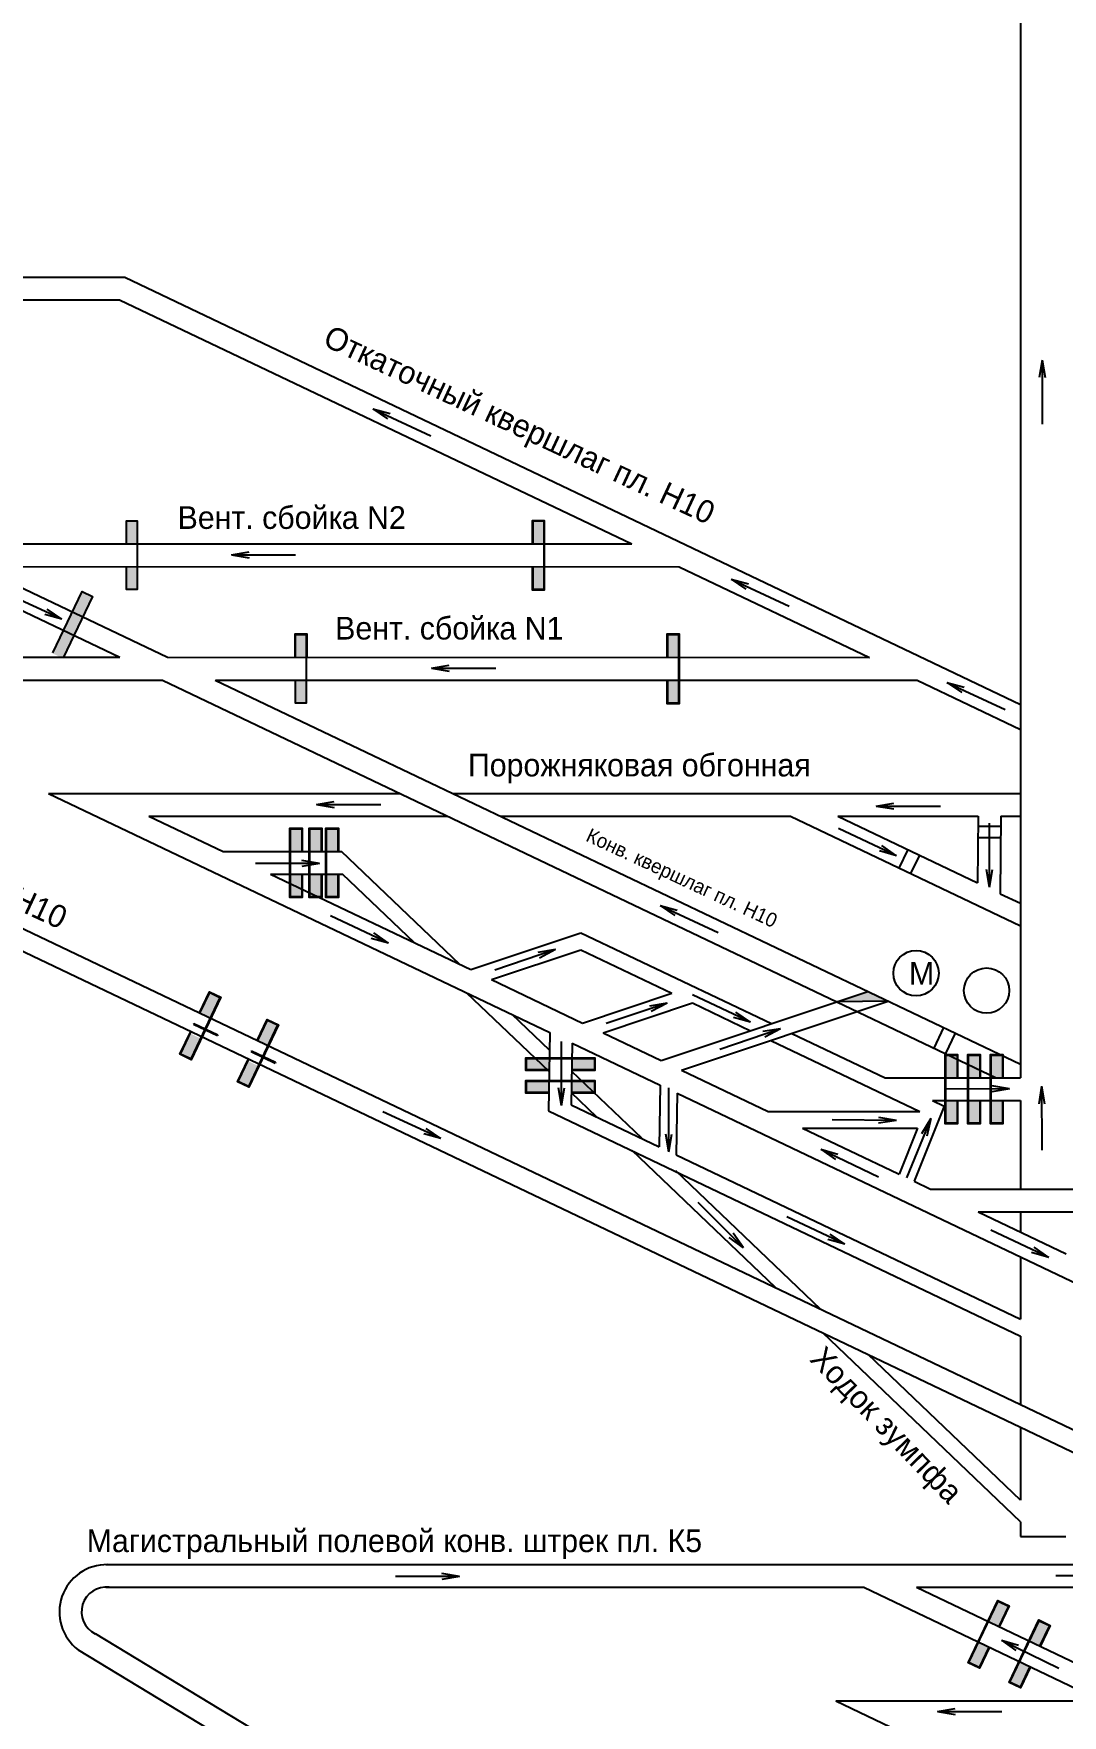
# Model space of a CAD drawing. Header units: millimetres. Extents: x -1405 to 845, y -571 to 479.
# Drawn here: x -726.7 to -545.2, y -218.9 to 77.7 of the extents above; entities that cross this region are included whole.
import ezdxf

# ---------------------------------------------------------------- set-up
doc = ezdxf.new("R2010")
doc.units = ezdxf.units.MM
for name, color, linetype in [('Датчики метана', 7, 'Continuous'), ('Двери', 7, 'Continuous'), ('Перемычки', 7, 'Continuous'), ('Струя', 7, 'Continuous')]:
    doc.layers.add(name, color=color, linetype=linetype)

msp = doc.modelspace()

# ---------------------------------------------------------------- hatches: boundary and pattern name
msp.add_hatch(color=256).paths.add_polyline_path([(-579.51, -91.21), (-584.97, -93.03), (-575.9, -92.93)])
at = {"layer": 'Двери'}
h = msp.add_hatch(color=256, dxfattribs=at)
h.paths.add_polyline_path([(-710.43, -12.29), (-710.43, -8.19), (-708.23, -8.19), (-708.23, -12.29), (-708.33, -12.29), (-708.33, -8.29), (-710.33, -8.29), (-710.33, -12.29)])
h.paths.add_polyline_path([(-708.33, -16.29), (-708.33, -12.29), (-708.23, -12.29), (-708.23, -16.29)])
h.paths.add_polyline_path([(-710.43, -20.39), (-710.43, -16.29), (-710.33, -16.29), (-710.33, -20.29), (-708.33, -20.29), (-708.33, -16.29), (-708.23, -16.29), (-708.23, -20.39)])
h = msp.add_hatch(color=3, dxfattribs=at)
h.paths.add_polyline_path([(-710.33, -8.29), (-708.33, -8.29), (-708.33, -12.29), (-710.33, -12.29)])
h.paths.add_polyline_path([(-708.33, -20.29), (-710.33, -20.29), (-710.33, -16.29), (-708.33, -16.29)])
h = msp.add_hatch(color=256, dxfattribs=at)
h.paths.add_polyline_path([(-638.72, -12.29), (-638.72, -8.19), (-636.52, -8.19), (-636.52, -12.29), (-636.62, -12.29), (-636.62, -8.29), (-638.62, -8.29), (-638.62, -12.29)])
h.paths.add_polyline_path([(-636.62, -16.29), (-636.62, -12.29), (-636.52, -12.29), (-636.52, -16.29)])
h.paths.add_polyline_path([(-638.72, -20.39), (-638.72, -16.29), (-638.62, -16.29), (-638.62, -20.29), (-636.62, -20.29), (-636.62, -16.29), (-636.52, -16.29), (-636.52, -20.39)])
h = msp.add_hatch(color=3, dxfattribs=at)
h.paths.add_polyline_path([(-638.62, -8.29), (-636.62, -8.29), (-636.62, -12.29), (-638.62, -12.29)])
h.paths.add_polyline_path([(-636.62, -20.29), (-638.62, -20.29), (-638.62, -16.29), (-636.62, -16.29)])
h = msp.add_hatch(color=256, dxfattribs=at)
h.paths.add_polyline_path([(-680.6, -32.3), (-680.6, -28.2), (-678.4, -28.2), (-678.4, -32.3), (-678.5, -32.3), (-678.5, -28.3), (-680.5, -28.3), (-680.5, -32.3)])
h.paths.add_polyline_path([(-678.5, -36.3), (-678.5, -32.3), (-678.4, -32.3), (-678.4, -36.3)])
h.paths.add_polyline_path([(-680.6, -40.4), (-680.6, -36.3), (-680.5, -36.3), (-680.5, -40.3), (-678.5, -40.3), (-678.5, -36.3), (-678.4, -36.3), (-678.4, -40.4)])
h = msp.add_hatch(color=3, dxfattribs=at)
h.paths.add_polyline_path([(-680.5, -28.3), (-678.5, -28.3), (-678.5, -32.3), (-680.5, -32.3)])
h.paths.add_polyline_path([(-678.5, -40.3), (-680.5, -40.3), (-680.5, -36.3), (-678.5, -36.3)])
h = msp.add_hatch(color=256, dxfattribs=at)
h.paths.add_polyline_path([(-614.93, -32.31), (-614.93, -28.21), (-612.73, -28.21), (-612.73, -32.31), (-612.83, -32.31), (-612.83, -28.31), (-614.83, -28.31), (-614.83, -32.31)])
h.paths.add_polyline_path([(-612.83, -36.31), (-612.83, -32.31), (-612.73, -32.31), (-612.73, -36.31)])
h.paths.add_polyline_path([(-614.93, -40.41), (-614.93, -36.31), (-614.83, -36.31), (-614.83, -40.31), (-612.83, -40.31), (-612.83, -36.31), (-612.73, -36.31), (-612.73, -40.41)])
h = msp.add_hatch(color=3, dxfattribs=at)
h.paths.add_polyline_path([(-614.83, -28.31), (-612.83, -28.31), (-612.83, -32.31), (-614.83, -32.31)])
h.paths.add_polyline_path([(-612.83, -40.31), (-614.83, -40.31), (-614.83, -36.31), (-612.83, -36.31)])
h = msp.add_hatch(color=256, dxfattribs=at)
h.paths.add_polyline_path([(-679.26, -66.53), (-679.26, -62.43), (-681.46, -62.43), (-681.46, -66.53), (-681.36, -66.53), (-681.36, -62.53), (-679.36, -62.53), (-679.36, -66.53)])
h.paths.add_polyline_path([(-681.36, -70.53), (-681.36, -66.53), (-681.46, -66.53), (-681.46, -70.53)])
h.paths.add_polyline_path([(-679.26, -74.63), (-679.26, -70.53), (-679.36, -70.53), (-679.36, -74.53), (-681.36, -74.53), (-681.36, -70.53), (-681.46, -70.53), (-681.46, -74.63)])
h = msp.add_hatch(color=3, dxfattribs=at)
h.paths.add_polyline_path([(-679.36, -62.53), (-681.36, -62.53), (-681.36, -66.53), (-679.36, -66.53)])
h.paths.add_polyline_path([(-681.36, -74.53), (-679.36, -74.53), (-679.36, -70.53), (-681.36, -70.53)])
h = msp.add_hatch(color=256, dxfattribs=at)
h.paths.add_polyline_path([(-675.83, -66.53), (-675.83, -62.43), (-678.03, -62.43), (-678.03, -66.53), (-677.93, -66.53), (-677.93, -62.53), (-675.93, -62.53), (-675.93, -66.53)])
h.paths.add_polyline_path([(-677.93, -70.53), (-677.93, -66.53), (-678.03, -66.53), (-678.03, -70.53)])
h.paths.add_polyline_path([(-675.83, -74.63), (-675.83, -70.53), (-675.93, -70.53), (-675.93, -74.53), (-677.93, -74.53), (-677.93, -70.53), (-678.03, -70.53), (-678.03, -74.63)])
h = msp.add_hatch(color=3, dxfattribs=at)
h.paths.add_polyline_path([(-675.93, -62.53), (-677.93, -62.53), (-677.93, -66.53), (-675.93, -66.53)])
h.paths.add_polyline_path([(-677.93, -74.53), (-675.93, -74.53), (-675.93, -70.53), (-677.93, -70.53)])
h = msp.add_hatch(color=256, dxfattribs=at)
h.paths.add_polyline_path([(-672.89, -66.53), (-672.89, -62.43), (-675.09, -62.43), (-675.09, -66.53), (-674.99, -66.53), (-674.99, -62.53), (-672.99, -62.53), (-672.99, -66.53)])
h.paths.add_polyline_path([(-674.99, -70.53), (-674.99, -66.53), (-675.09, -66.53), (-675.09, -70.53)])
h.paths.add_polyline_path([(-672.89, -74.63), (-672.89, -70.53), (-672.99, -70.53), (-672.99, -74.53), (-674.99, -74.53), (-674.99, -70.53), (-675.09, -70.53), (-675.09, -74.63)])
h = msp.add_hatch(color=3, dxfattribs=at)
h.paths.add_polyline_path([(-672.99, -62.53), (-674.99, -62.53), (-674.99, -66.53), (-672.99, -66.53)])
h.paths.add_polyline_path([(-674.99, -74.53), (-672.99, -74.53), (-672.99, -70.53), (-674.99, -70.53)])
h = msp.add_hatch(color=256, dxfattribs=at)
h.paths.add_polyline_path([(-699.11, -98.6), (-700.87, -102.3), (-698.88, -103.25), (-697.13, -99.54), (-697.22, -99.5), (-698.93, -103.11), (-700.74, -102.26), (-699.02, -98.64)])
h.paths.add_polyline_path([(-695.5, -95.89), (-697.22, -99.5), (-697.13, -99.54), (-695.41, -95.93)])
h.paths.add_polyline_path([(-695.64, -91.28), (-697.4, -94.99), (-697.31, -95.03), (-695.59, -91.42), (-693.79, -92.27), (-695.5, -95.89), (-695.41, -95.93), (-693.65, -92.23)])
h = msp.add_hatch(color=3, dxfattribs=at)
h.paths.add_polyline_path([(-700.74, -102.26), (-698.93, -103.11), (-697.22, -99.5), (-699.02, -98.64)])
h.paths.add_polyline_path([(-693.79, -92.27), (-695.59, -91.42), (-697.31, -95.03), (-695.5, -95.89)])
h = msp.add_hatch(color=256, dxfattribs=at)
h.paths.add_polyline_path([(-688.93, -103.45), (-690.69, -107.16), (-688.71, -108.1), (-686.95, -104.4), (-687.04, -104.35), (-688.75, -107.97), (-690.56, -107.11), (-688.84, -103.5)])
h.paths.add_polyline_path([(-685.32, -100.74), (-687.04, -104.35), (-686.95, -104.4), (-685.23, -100.78)])
h.paths.add_polyline_path([(-685.46, -96.14), (-687.22, -99.84), (-687.13, -99.88), (-685.41, -96.27), (-683.61, -97.13), (-685.32, -100.74), (-685.23, -100.78), (-683.47, -97.08)])
h = msp.add_hatch(color=3, dxfattribs=at)
h.paths.add_polyline_path([(-690.56, -107.11), (-688.75, -107.97), (-687.04, -104.35), (-688.84, -103.5)])
h.paths.add_polyline_path([(-683.61, -97.13), (-685.41, -96.27), (-687.13, -99.88), (-685.32, -100.74)])
h = msp.add_hatch(color=256, dxfattribs=at)
h.paths.add_polyline_path([(-631.73, -105.13), (-627.63, -105.13), (-627.63, -102.93), (-631.73, -102.93), (-631.73, -103.03), (-627.73, -103.03), (-627.73, -105.03), (-631.73, -105.03)])
h.paths.add_polyline_path([(-635.73, -103.03), (-631.73, -103.03), (-631.73, -102.93), (-635.73, -102.93)])
h.paths.add_polyline_path([(-639.83, -105.13), (-635.73, -105.13), (-635.73, -105.03), (-639.73, -105.03), (-639.73, -103.03), (-635.73, -103.03), (-635.73, -102.93), (-639.83, -102.93)])
h = msp.add_hatch(color=3, dxfattribs=at)
h.paths.add_polyline_path([(-627.73, -105.03), (-627.73, -103.03), (-631.73, -103.03), (-631.73, -105.03)])
h.paths.add_polyline_path([(-639.73, -103.03), (-639.73, -105.03), (-635.73, -105.03), (-635.73, -103.03)])
h = msp.add_hatch(color=256, dxfattribs=at)
h.paths.add_polyline_path([(-563.66, -106.45), (-563.66, -102.35), (-565.86, -102.35), (-565.86, -106.45), (-565.76, -106.45), (-565.76, -102.45), (-563.76, -102.45), (-563.76, -106.45)])
h.paths.add_polyline_path([(-565.76, -110.45), (-565.76, -106.45), (-565.86, -106.45), (-565.86, -110.45)])
h.paths.add_polyline_path([(-563.66, -114.55), (-563.66, -110.45), (-563.76, -110.45), (-563.76, -114.45), (-565.76, -114.45), (-565.76, -110.45), (-565.86, -110.45), (-565.86, -114.55)])
h = msp.add_hatch(color=3, dxfattribs=at)
h.paths.add_polyline_path([(-563.76, -102.45), (-565.76, -102.45), (-565.76, -106.45), (-563.76, -106.45)])
h.paths.add_polyline_path([(-565.76, -114.45), (-563.76, -114.45), (-563.76, -110.45), (-565.76, -110.45)])
h = msp.add_hatch(color=256, dxfattribs=at)
h.paths.add_polyline_path([(-559.66, -106.45), (-559.66, -102.35), (-561.86, -102.35), (-561.86, -106.45), (-561.76, -106.45), (-561.76, -102.45), (-559.76, -102.45), (-559.76, -106.45)])
h.paths.add_polyline_path([(-561.76, -110.45), (-561.76, -106.45), (-561.86, -106.45), (-561.86, -110.45)])
h.paths.add_polyline_path([(-559.66, -114.55), (-559.66, -110.45), (-559.76, -110.45), (-559.76, -114.45), (-561.76, -114.45), (-561.76, -110.45), (-561.86, -110.45), (-561.86, -114.55)])
h = msp.add_hatch(color=3, dxfattribs=at)
h.paths.add_polyline_path([(-559.76, -102.45), (-561.76, -102.45), (-561.76, -106.45), (-559.76, -106.45)])
h.paths.add_polyline_path([(-561.76, -114.45), (-559.76, -114.45), (-559.76, -110.45), (-561.76, -110.45)])
h = msp.add_hatch(color=256, dxfattribs=at)
h.paths.add_polyline_path([(-555.66, -106.45), (-555.66, -102.35), (-557.86, -102.35), (-557.86, -106.45), (-557.76, -106.45), (-557.76, -102.45), (-555.76, -102.45), (-555.76, -106.45)])
h.paths.add_polyline_path([(-557.76, -110.45), (-557.76, -106.45), (-557.86, -106.45), (-557.86, -110.45)])
h.paths.add_polyline_path([(-555.66, -114.55), (-555.66, -110.45), (-555.76, -110.45), (-555.76, -114.45), (-557.76, -114.45), (-557.76, -110.45), (-557.86, -110.45), (-557.86, -114.55)])
h = msp.add_hatch(color=3, dxfattribs=at)
h.paths.add_polyline_path([(-555.76, -102.45), (-557.76, -102.45), (-557.76, -106.45), (-555.76, -106.45)])
h.paths.add_polyline_path([(-557.76, -114.45), (-555.76, -114.45), (-555.76, -110.45), (-557.76, -110.45)])
h = msp.add_hatch(color=256, dxfattribs=at)
h.paths.add_polyline_path([(-631.73, -109.13), (-627.63, -109.13), (-627.63, -106.93), (-631.73, -106.93), (-631.73, -107.03), (-627.73, -107.03), (-627.73, -109.03), (-631.73, -109.03)])
h.paths.add_polyline_path([(-635.73, -107.03), (-631.73, -107.03), (-631.73, -106.93), (-635.73, -106.93)])
h.paths.add_polyline_path([(-639.83, -109.13), (-635.73, -109.13), (-635.73, -109.03), (-639.73, -109.03), (-639.73, -107.03), (-635.73, -107.03), (-635.73, -106.93), (-639.83, -106.93)])
h = msp.add_hatch(color=3, dxfattribs=at)
h.paths.add_polyline_path([(-627.73, -109.03), (-627.73, -107.03), (-631.73, -107.03), (-631.73, -109.03)])
h.paths.add_polyline_path([(-639.73, -107.03), (-639.73, -109.03), (-635.73, -109.03), (-635.73, -107.03)])
h = msp.add_hatch(color=256, dxfattribs=at)
h.paths.add_polyline_path([(-556.33, -203.26), (-554.56, -199.56), (-556.55, -198.61), (-558.31, -202.32), (-558.22, -202.36), (-556.5, -198.75), (-554.69, -199.61), (-556.42, -203.22)])
h.paths.add_polyline_path([(-559.94, -205.97), (-558.22, -202.36), (-558.31, -202.32), (-560.03, -205.93)])
h.paths.add_polyline_path([(-559.81, -210.57), (-558.05, -206.87), (-558.14, -206.83), (-559.86, -210.44), (-561.66, -209.58), (-559.94, -205.97), (-560.03, -205.93), (-561.8, -209.63)])
h = msp.add_hatch(color=3, dxfattribs=at)
h.paths.add_polyline_path([(-554.69, -199.61), (-556.5, -198.75), (-558.22, -202.36), (-556.42, -203.22)])
h.paths.add_polyline_path([(-561.66, -209.58), (-559.86, -210.44), (-558.14, -206.83), (-559.94, -205.97)])
h = msp.add_hatch(color=256, dxfattribs=at)
h.paths.add_polyline_path([(-549.1, -206.71), (-547.34, -203.01), (-549.33, -202.06), (-551.09, -205.76), (-551, -205.8), (-549.28, -202.19), (-547.47, -203.05), (-549.19, -206.66)])
h.paths.add_polyline_path([(-552.72, -209.41), (-551, -205.8), (-551.09, -205.76), (-552.81, -209.37)])
h.paths.add_polyline_path([(-552.59, -214.02), (-550.83, -210.32), (-550.92, -210.27), (-552.64, -213.88), (-554.44, -213.02), (-552.72, -209.41), (-552.81, -209.37), (-554.58, -213.07)])
h = msp.add_hatch(color=3, dxfattribs=at)
h.paths.add_polyline_path([(-547.47, -203.05), (-549.28, -202.19), (-551, -205.8), (-549.19, -206.66)])
h.paths.add_polyline_path([(-554.44, -213.02), (-552.64, -213.88), (-550.92, -210.27), (-552.72, -209.41)])
at = {"layer": 'Перемычки'}
h = msp.add_hatch(color=256, dxfattribs=at)
h.paths.add_polyline_path([(-718.12, -20.56), (-719.89, -24.26), (-719.8, -24.3), (-718.07, -20.69), (-716.27, -21.55), (-717.99, -25.16), (-717.9, -25.21), (-716.14, -21.51)])
h.paths.add_polyline_path([(-719.8, -24.3), (-719.89, -24.26), (-723.37, -31.57), (-721.39, -32.52), (-717.9, -25.21), (-717.99, -25.16), (-721.44, -32.38), (-723.24, -31.52)])
h = msp.add_hatch(color=3, dxfattribs=at)
h.paths.add_polyline_path([(-716.27, -21.55), (-718.07, -20.69), (-719.8, -24.3), (-717.99, -25.16)])
h.paths.add_polyline_path([(-721.52, -27.91), (-719.71, -28.77), (-717.99, -25.16), (-719.8, -24.3)])
h.paths.add_polyline_path([(-721.52, -27.91), (-723.24, -31.52), (-721.44, -32.38), (-719.71, -28.77)])

# ---------------------------------------------------------------- linework, layer by layer
for p, q in [((-552.56, 287.32), (-552.56, -106.45)), ((-1038.61, 63.75), (-517.19, -184.93)), ((-969.49, 34.78), (-710.58, 34.78)), ((-710.58, 34.78), (-552.56, -40.58)), ((-834.39, 30.78), (-711.48, 30.78)), ((-711.48, 30.78), (-621.15, -12.3)), ((-744.08, -12.29), (-621.15, -12.3)), ((-744.99, -16.29), (-711.43, -32.29)), ((-736.6, -16.29), (-703.04, -32.29)), ((-736.6, -16.29), (-612.76, -16.31)), ((-612.76, -16.31), (-579.2, -32.31)), ((-765.96, -32.29), (-711.43, -32.29)), ((-703.04, -32.29), (-579.2, -32.31)), ((-820.49, -36.28), (-537.78, -171.11)), ((-765.96, -36.29), (-703.94, -36.29)), ((-703.94, -36.29), (-584.97, -93.03)), ((-694.65, -36.3), (-552.56, -104.06)), ((-694.56, -36.31), (-570.78, -36.33)), ((-570.78, -36.33), (-552.56, -45.01)), ((-724.01, -56.29), (-662, -56.3)), ((-724.01, -56.29), (-635.61, -98.45)), ((-724.01, -56.29), (-724.01, -56.29)), ((-652.7, -56.3), (-552.56, -56.31)), ((-706.33, -60.29), (-653.61, -60.3)), ((-706.33, -60.29), (-693.24, -66.54)), ((-644.31, -60.3), (-593.17, -60.31)), ((-593.17, -60.31), (-552.56, -79.67)), ((-584.78, -60.31), (-560.13, -72.07)), ((-584.78, -60.31), (-560.02, -60.31)), ((-560.02, -60.31), (-560.13, -72.07)), ((-556.02, -60.31), (-556.14, -73.97)), ((-556.02, -60.31), (-552.56, -60.31)), ((-693.24, -66.54), (-672.35, -66.54)), ((-651.5, -86.44), (-672.35, -66.54)), ((-684.86, -70.53), (-672.16, -70.53)), ((-684.86, -70.53), (-649.56, -87.37)), ((-659.49, -82.63), (-672.16, -70.53)), ((-556.14, -73.97), (-552.56, -75.67)), ((-649.56, -87.37), (-630.11, -80.87)), ((-630.11, -80.87), (-596.51, -96.89)), ((-645.86, -89.13), (-630.11, -83.87)), ((-630.11, -83.87), (-614.09, -91.51)), ((-635.71, -105.34), (-650.22, -91.49)), ((-645.86, -89.13), (-629.84, -96.78)), ((-629.84, -96.78), (-614.09, -91.51)), ((-615.96, -103.39), (-579.51, -91.21)), ((-626.19, -98.51), (-610.44, -93.25)), ((-612.35, -105.11), (-575.9, -92.93)), ((-610.44, -93.25), (-600.21, -98.13)), ((-575.9, -92.93), (-584.97, -93.03)), ((-584.97, -93.03), (-556.84, -106.45)), ((-584.97, -93.03), (-584.97, -93.03)), ((-584.97, -93.03), (-584.97, -93.03)), ((-698.4, -96.85), (-698.46, -96.98)), ((-698.46, -96.98), (-694.24, -98.98)), ((-698.4, -96.85), (-694.18, -98.85)), ((-635.66, -101.57), (-642.22, -95.3)), ((-694.18, -98.85), (-694.24, -98.98)), ((-635.61, -98.45), (-635.81, -112.27)), ((-631.65, -100.34), (-631.81, -111.18)), ((-631.65, -100.34), (-616.13, -107.74)), ((-626.19, -98.51), (-615.96, -103.39)), ((-596.6, -99.85), (-570.31, -112.39)), ((-592.91, -98.61), (-576.47, -106.45)), ((-688.22, -101.7), (-688.28, -101.83)), ((-688.28, -101.83), (-684.06, -103.84)), ((-688.22, -101.7), (-684, -103.71)), ((-684, -103.71), (-684.06, -103.84)), ((-619.38, -117.11), (-631.72, -105.32)), ((-612.35, -105.11), (-597.1, -112.39)), ((-576.47, -106.45), (-552.56, -106.45)), ((-627.37, -113.3), (-631.78, -109.09)), ((-616.13, -107.74), (-616.28, -118.59)), ((-613.15, -109.17), (-613.3, -120.01)), ((-613.15, -109.17), (-531.88, -147.92)), ((-635.81, -112.27), (-552.56, -151.98)), ((-631.81, -111.18), (-616.28, -118.59)), ((-597.1, -112.39), (-570.31, -112.39)), ((-566.02, -111.43), (-571.32, -124.68)), ((-568.09, -110.45), (-552.56, -110.45)), ((-568.09, -110.45), (-566.02, -111.43)), ((-552.56, -110.45), (-552.56, -126.06)), ((-591, -115.3), (-570.72, -115.3)), ((-591, -115.3), (-574.2, -123.31)), ((-570.72, -115.3), (-573.97, -123.42)), ((-595.81, -143.43), (-621.1, -119.29)), ((-613.3, -120.01), (-552.56, -148.98)), ((-587.82, -147.25), (-613.34, -122.87)), ((-574.2, -123.31), (-573.97, -123.42)), ((-571.32, -124.68), (-568.44, -126.06)), ((-568.44, -126.06), (-526.32, -126.06)), ((-560.05, -130.06), (-527.34, -130.06)), ((-560.05, -130.06), (-544.51, -137.47)), ((-552.56, -130.06), (-552.56, -133.63)), ((-552.56, -138.06), (-552.56, -148.98)), ((-552.56, -184.73), (-587.44, -151.43)), ((-552.56, -151.98), (-552.56, -164.06)), ((-552.56, -152.39), (-552.56, -164.06)), ((-552.56, -180.91), (-579.45, -155.24)), ((-552.56, -168.06), (-552.56, -180.91)), ((-552.56, -184.73), (-552.56, -187.31)), ((-552.56, -187.31), (-544.56, -187.31)), ((-713.9, -192.29), (-519.62, -192.29)), ((-713.9, -196.29), (-580.23, -196.29)), ((-580.23, -196.29), (-538.26, -216.31)), ((-570.94, -196.29), (-528.96, -216.31)), ((-570.94, -196.29), (-541.46, -196.29)), ((-715.79, -204.47), (-592.76, -278.91)), ((-718.8, -207.32), (-663.04, -241.06)), ((-585.17, -216.31), (-495.46, -259.09)), ((-585.17, -216.31), (-538.26, -216.31))]:
    msp.add_line(p, q)
at = {"color": 1}
for p, q in [((-560.04, -62.07), (-556.04, -62.07)), ((-560.05, -64.07), (-556.05, -64.07)), ((-572.45, -66.19), (-574.01, -69.45)), ((-570.39, -67.17), (-571.95, -70.43)), ((-566.13, -97.59), (-567.85, -101.2)), ((-564.07, -98.57), (-565.79, -102.18))]:
    msp.add_line(p, q, dxfattribs=at)
for centre, radius, start, end in [((-713.75, -200.65), 8.36, 89.0028, 232.8632), ((-713.87, -200.59), 4.33, 82.564, 243.67)]:
    msp.add_arc(centre, radius, start, end)
at = {"layer": 'Датчики метана', "color": 7}
for centre in [(-571, -87.99), (-558.55, -91.06)]:
    msp.add_circle(centre, 4, dxfattribs=at)
at = {"layer": 'Двери'}
for points in [[(-710.33, -16.29), (-710.33, -20.29), (-708.33, -20.29), (-708.33, -8.29), (-710.33, -8.29), (-710.33, -12.29)], [(-638.72, -16.29), (-638.72, -20.39), (-636.52, -20.39), (-636.52, -8.19), (-638.72, -8.19), (-638.72, -12.29)], [(-638.62, -16.29), (-638.62, -20.29), (-636.62, -20.29), (-636.62, -8.29), (-638.62, -8.29), (-638.62, -12.29)], [(-678.4, -32.29), (-678.4, -28.2), (-680.6, -28.2), (-680.6, -32.3)], [(-680.5, -36.3), (-680.5, -40.3), (-678.5, -40.3), (-678.5, -28.3), (-680.5, -28.3), (-680.5, -32.3)], [(-614.93, -36.31), (-614.93, -40.41), (-612.73, -40.41), (-612.73, -28.21), (-614.93, -28.21), (-614.93, -32.31)], [(-614.83, -36.31), (-614.83, -40.31), (-612.83, -40.31), (-612.83, -28.31), (-614.83, -28.31), (-614.83, -32.31)], [(-679.26, -70.53), (-679.26, -74.63), (-681.46, -74.63), (-681.46, -62.43), (-679.26, -62.43), (-679.26, -66.53)], [(-679.36, -70.53), (-679.36, -74.53), (-681.36, -74.53), (-681.36, -62.53), (-679.36, -62.53), (-679.36, -66.53)], [(-675.83, -70.53), (-675.83, -74.63), (-678.03, -74.63), (-678.03, -62.43), (-675.83, -62.43), (-675.83, -66.53)], [(-675.93, -70.53), (-675.93, -74.53), (-677.93, -74.53), (-677.93, -62.53), (-675.93, -62.53), (-675.93, -66.53)], [(-672.89, -70.53), (-672.89, -74.63), (-675.09, -74.63), (-675.09, -62.43), (-672.89, -62.43), (-672.89, -66.53)], [(-672.99, -70.53), (-672.99, -74.53), (-674.99, -74.53), (-674.99, -62.53), (-672.99, -62.53), (-672.99, -66.53)], [(-697.4, -94.99), (-695.64, -91.28), (-693.65, -92.23), (-698.88, -103.25), (-700.87, -102.3), (-698.95, -98.25)], [(-697.31, -95.03), (-695.59, -91.42), (-693.79, -92.27), (-698.93, -103.11), (-700.74, -102.26), (-698.85, -98.29)], [(-687.22, -99.84), (-685.46, -96.14), (-683.47, -97.08), (-688.71, -108.1), (-690.69, -107.16), (-688.77, -103.1)], [(-687.13, -99.88), (-685.41, -96.27), (-683.61, -97.13), (-688.75, -107.97), (-690.56, -107.11), (-688.68, -103.14)], [(-635.73, -105.13), (-639.83, -105.13), (-639.83, -102.93), (-627.63, -102.93), (-627.63, -105.13), (-631.73, -105.13)], [(-635.73, -105.03), (-639.73, -105.03), (-639.73, -103.03), (-627.73, -103.03), (-627.73, -105.03), (-631.73, -105.03)], [(-563.66, -110.45), (-563.66, -114.55), (-565.86, -114.55), (-565.86, -102.35), (-563.66, -102.35), (-563.66, -106.45)], [(-563.76, -110.45), (-563.76, -114.45), (-565.76, -114.45), (-565.76, -102.45), (-563.76, -102.45), (-563.76, -106.45)], [(-559.66, -110.45), (-559.66, -114.55), (-561.86, -114.55), (-561.86, -102.35), (-559.66, -102.35), (-559.66, -106.45)], [(-559.76, -110.45), (-559.76, -114.45), (-561.76, -114.45), (-561.76, -102.45), (-559.76, -102.45), (-559.76, -106.45)], [(-555.66, -110.45), (-555.66, -114.55), (-557.86, -114.55), (-557.86, -102.35), (-555.66, -102.35), (-555.66, -106.45)], [(-555.76, -110.45), (-555.76, -114.45), (-557.76, -114.45), (-557.76, -102.45), (-555.76, -102.45), (-555.76, -106.45)], [(-635.73, -109.13), (-639.83, -109.13), (-639.83, -106.93), (-627.63, -106.93), (-627.63, -109.13), (-631.73, -109.13)], [(-635.73, -109.03), (-639.73, -109.03), (-639.73, -107.03), (-627.73, -107.03), (-627.73, -109.03), (-631.73, -109.03)], [(-558.05, -206.87), (-559.81, -210.57), (-561.8, -209.63), (-556.55, -198.61), (-554.56, -199.56), (-556.33, -203.26)], [(-558.14, -206.83), (-559.86, -210.44), (-561.66, -209.58), (-556.5, -198.75), (-554.69, -199.61), (-556.42, -203.22)], [(-550.83, -210.32), (-552.59, -214.02), (-554.58, -213.07), (-549.33, -202.06), (-547.34, -203.01), (-549.1, -206.71)], [(-550.92, -210.27), (-552.64, -213.88), (-554.44, -213.02), (-549.28, -202.19), (-547.47, -203.05), (-549.19, -206.66)]]:
    msp.add_lwpolyline(points, dxfattribs=at)
at = {"layer": 'Перемычки'}
msp.add_lwpolyline([(-723.24, -31.52), (-718.07, -20.69), (-716.27, -21.55), (-721.44, -32.38)], dxfattribs=at)
at = {"layer": 'Струя', "color": 5}
for p, q in [((-548.76, 20.14), (-549.28, 17.03)), ((-548.76, 20.14), (-548.24, 17.03)), ((-548.76, 20.14), (-548.76, 8.84)), ((-721.65, -25.57), (-731.92, -20.84)), ((-721.65, -25.57), (-724.69, -24.74)), ((-721.65, -25.57), (-724.26, -23.79)), ((-616.16, -76.05), (-605.91, -80.81)), ((-616.16, -76.05), (-613.12, -76.89)), ((-616.16, -76.05), (-613.56, -77.84)), ((-548.86, -107.93), (-549.36, -111.04)), ((-548.86, -107.93), (-548.32, -111.04)), ((-548.86, -107.93), (-548.78, -119.23)), ((-654.8, -117.15), (-665.07, -112.43)), ((-654.8, -117.15), (-657.41, -115.38)), ((-654.8, -117.15), (-657.85, -116.33)), ((-651.52, -194.37), (-662.82, -194.39)), ((-651.52, -194.37), (-654.63, -193.85)), ((-651.52, -194.37), (-654.63, -194.9)), ((-535.05, -194.25), (-546.35, -194.27))]:
    msp.add_line(p, q, dxfattribs=at)
at = {"layer": 'Струя', "color": 1}
for p, q in [((-666.82, 11.53), (-664.22, 9.75)), ((-666.82, 11.53), (-663.78, 10.7)), ((-666.82, 11.53), (-656.57, 6.77)), ((-691.75, -14.22), (-688.64, -13.7)), ((-691.75, -14.22), (-680.45, -14.22)), ((-691.75, -14.22), (-688.64, -14.74)), ((-603.6, -18.48), (-593.35, -23.24)), ((-603.6, -18.48), (-600.56, -19.32)), ((-603.6, -18.48), (-601, -20.27)), ((-656.46, -34.2), (-653.34, -33.68)), ((-656.46, -34.2), (-653.34, -34.72)), ((-656.46, -34.2), (-645.15, -34.2)), ((-565.55, -36.74), (-562.94, -38.52)), ((-565.55, -36.74), (-562.51, -37.58)), ((-565.55, -36.74), (-555.29, -41.5)), ((-676.74, -58.26), (-673.63, -57.73)), ((-676.74, -58.26), (-665.43, -58.26)), ((-676.74, -58.26), (-673.63, -58.78)), ((-578.02, -58.51), (-574.9, -57.99)), ((-578.02, -58.51), (-566.71, -58.51)), ((-578.02, -58.51), (-574.9, -59.03)), ((-558.03, -72.83), (-558.03, -61.52)), ((-574.43, -67.29), (-584.66, -62.48)), ((-676.24, -68.63), (-679.35, -68.11)), ((-574.43, -67.29), (-577.47, -66.44)), ((-574.43, -67.29), (-577.03, -65.49)), ((-676.24, -68.63), (-687.54, -68.63)), ((-676.24, -68.63), (-679.35, -69.16)), ((-558.03, -72.83), (-558.55, -69.71)), ((-558.03, -72.83), (-557.51, -69.71)), ((-664.06, -82.7), (-674.29, -77.89)), ((-664.06, -82.7), (-667.1, -81.85)), ((-664.06, -82.7), (-666.66, -80.9)), ((-634.62, -83.83), (-645.32, -87.48)), ((-634.62, -83.83), (-637.74, -84.34)), ((-634.62, -83.83), (-637.4, -85.33)), ((-600.18, -96.64), (-610.41, -91.83)), ((-614.92, -93.28), (-625.63, -96.89)), ((-614.92, -93.28), (-618.03, -93.78)), ((-614.92, -93.28), (-617.7, -94.77)), ((-600.18, -96.64), (-602.77, -94.84)), ((-594.9, -97.78), (-605.6, -101.43)), ((-600.18, -96.64), (-603.22, -95.79)), ((-594.9, -97.78), (-598.01, -98.29)), ((-594.9, -97.78), (-597.67, -99.28)), ((-633.52, -111.33), (-633.52, -100.02)), ((-633.52, -111.33), (-634.05, -108.22)), ((-633.52, -111.33), (-633, -108.22)), ((-614.62, -119.49), (-614.62, -108.19)), ((-554.52, -108.38), (-565.83, -108.45)), ((-554.52, -108.38), (-557.64, -107.87)), ((-554.52, -108.38), (-557.63, -108.92)), ((-574.47, -113.97), (-585.77, -113.87)), ((-574.47, -113.97), (-577.59, -114.47)), ((-574.47, -113.97), (-577.58, -113.42)), ((-568.38, -113.63), (-572.7, -124.08)), ((-568.38, -113.63), (-570.05, -116.31)), ((-568.38, -113.63), (-569.09, -116.71)), ((-614.62, -119.49), (-615.15, -116.38)), ((-614.62, -119.49), (-614.1, -116.38)), ((-587.81, -119.05), (-585.22, -120.86)), ((-587.81, -119.05), (-577.6, -123.91)), ((-587.81, -119.05), (-584.77, -119.91)), ((-601.41, -136.42), (-609.42, -128.45)), ((-583.53, -135.79), (-593.76, -130.97)), ((-547.57, -138.12), (-557.8, -133.31)), ((-601.41, -136.42), (-603.98, -134.6)), ((-601.41, -136.42), (-603.25, -133.86)), ((-583.53, -135.79), (-586.57, -134.93)), ((-583.53, -135.79), (-586.13, -133.99)), ((-547.57, -138.12), (-550.16, -136.32)), ((-547.57, -138.12), (-550.61, -137.27)), ((-555.94, -205.59), (-545.8, -210.58)), ((-555.94, -205.59), (-553.38, -207.43)), ((-555.94, -205.59), (-552.92, -206.49)), ((-567.19, -218.18), (-564.07, -217.66)), ((-567.19, -218.18), (-555.88, -218.18)), ((-567.19, -218.18), (-564.07, -218.71))]:
    msp.add_line(p, q, dxfattribs=at)

# ---------------------------------------------------------------- texts
for s, height, rotation, p in [('Откаточный квершлаг пл. Н10', 4, 335, (-675.85, 22.81)), ('Вент. квершлаг пл. Н10', 4, 335, (-775.17, -55.54)), ('Конв. квершлаг пл. Н10', 2.5, 335, (-629.43, -64.58)), ('Ходок зумпфа', 4, 314, (-589.95, -156.24))]:
    msp.add_text(s, height=height, rotation=rotation).set_placement(p)
for s, p in [('Вент. сбойка N2', (-701.26, -9.64)), ('Вент. сбойка N1', (-673.46, -29.15)), ('Порожняковая обгонная', (-650.04, -53.29)), ('Магистральный полевой конв. штрек пл. К5', (-717.29, -190.09))]:
    msp.add_text(s, height=4).set_placement(p)
at = {"layer": 'Датчики метана'}
msp.add_text('М', height=4, dxfattribs=at).set_placement((-572.24, -90.02))

doc.saveas('drawing.dxf')
